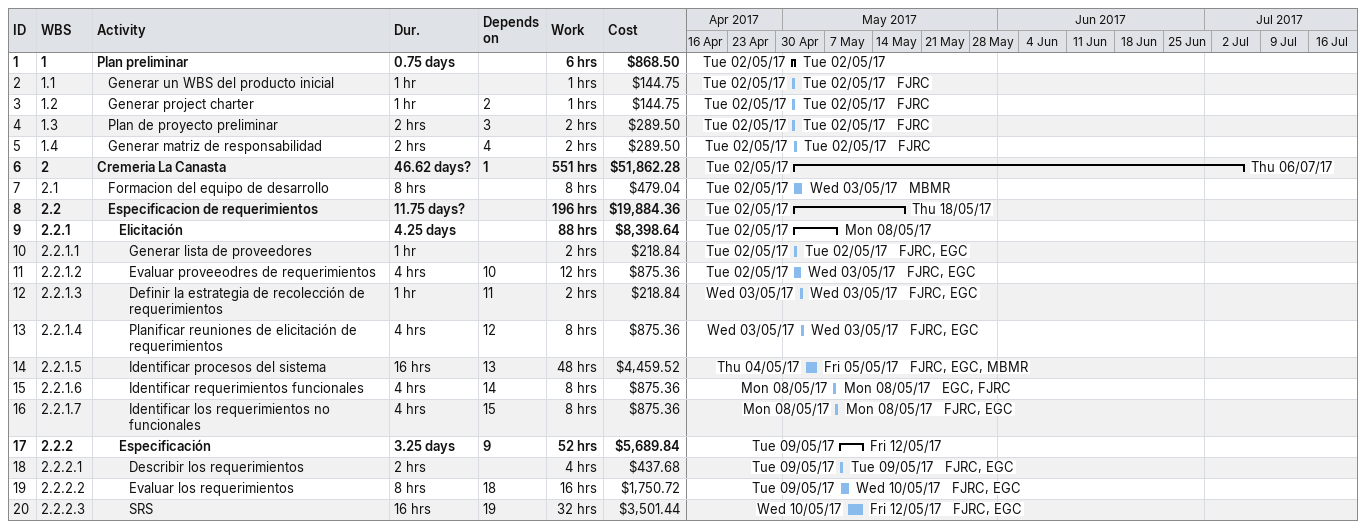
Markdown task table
| ID | WBS | Task | Duration | Start | Finish | Predecessors | Resources | Work (h) | Cost ($) |
|---|---|---|---|---|---|---|---|---|---|
| 1 | 1 | **Plan preliminar** | 0.75d | 2017-05-02 | 2017-05-02 |  |  | 6 | 868.50 |
| 2 | 1.1 | Generar un WBS del producto inicial | 1h | 2017-05-02 | 2017-05-02 |  | FJRC | 1 | 144.75 |
| 3 | 1.2 | Generar project charter | 1h | 2017-05-02 | 2017-05-02 | 2 | FJRC | 1 | 144.75 |
| 4 | 1.3 | Plan de proyecto preliminar | 2h | 2017-05-02 | 2017-05-02 | 3 | FJRC | 2 | 289.50 |
| 5 | 1.4 | Generar matriz de responsabilidad | 2h | 2017-05-02 | 2017-05-02 | 4 | FJRC | 2 | 289.50 |
| 6 | 2 | **Cremeria La Canasta** | 46.62d? | 2017-05-02 | 2017-07-06 | 1 |  | 551 | 51862.28 |
| 7 | 2.1 | Formacion del equipo de desarrollo | 8h | 2017-05-02 | 2017-05-03 |  | MBMR | 8 | 479.04 |
| 8 | 2.2 | **Especificacion de requerimientos** | 11.75d? | 2017-05-02 | 2017-05-18 |  |  | 196 | 19884.36 |
| 9 | 2.2.1 | **Elicitación** | 4.25d | 2017-05-02 | 2017-05-08 |  |  | 88 | 8398.64 |
| 10 | 2.2.1.1 | Generar lista de proveedores | 1h | 2017-05-02 | 2017-05-02 |  | FJRC, EGC | 2 | 218.84 |
| 11 | 2.2.1.2 | Evaluar proveeodres de requerimientos | 4h | 2017-05-02 | 2017-05-03 | 10 | FJRC, EGC | 12 | 875.36 |
| 12 | 2.2.1.3 | Definir la estrategia de recolección de requerimientos | 1h | 2017-05-03 | 2017-05-03 | 11 | FJRC, EGC | 2 | 218.84 |
| 13 | 2.2.1.4 | Planificar reuniones de elicitación de requerimientos | 4h | 2017-05-03 | 2017-05-03 | 12 | FJRC, EGC | 8 | 875.36 |
| 14 | 2.2.1.5 | Identificar procesos del sistema | 16h | 2017-05-04 | 2017-05-05 | 13 | FJRC, EGC, MBMR | 48 | 4459.52 |
| 15 | 2.2.1.6 | Identificar requerimientos funcionales | 4h | 2017-05-08 | 2017-05-08 | 14 | EGC, FJRC | 8 | 875.36 |
| 16 | 2.2.1.7 | Identificar los requerimientos no funcionales | 4h | 2017-05-08 | 2017-05-08 | 15 | FJRC, EGC | 8 | 875.36 |
| 17 | 2.2.2 | **Especificación** | 3.25d | 2017-05-09 | 2017-05-12 | 9 |  | 52 | 5689.84 |
| 18 | 2.2.2.1 | Describir los requerimientos | 2h | 2017-05-09 | 2017-05-09 |  | FJRC, EGC | 4 | 437.68 |
| 19 | 2.2.2.2 | Evaluar los requerimientos | 8h | 2017-05-09 | 2017-05-10 | 18 | FJRC, EGC | 16 | 1750.72 |
| 20 | 2.2.2.3 | SRS | 16h | 2017-05-10 | 2017-05-12 | 19 | FJRC, EGC | 32 | 3501.44 |
